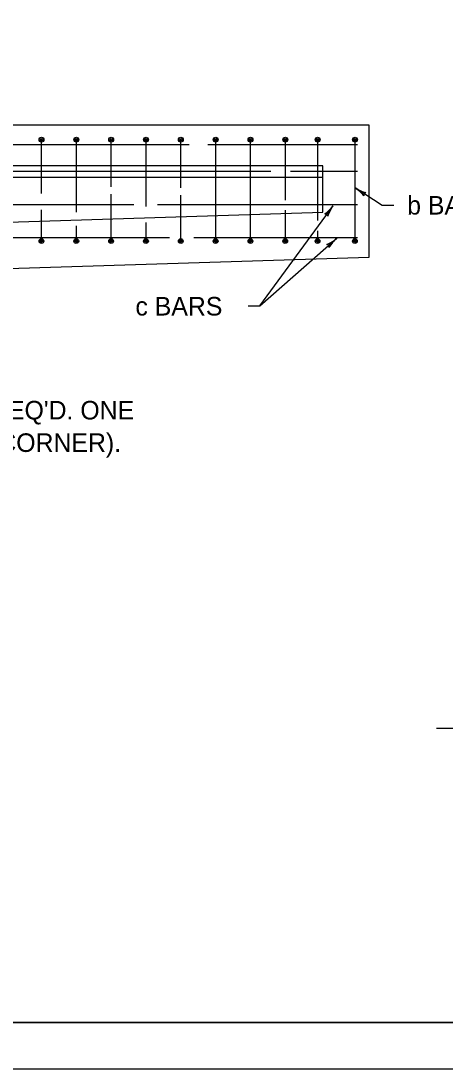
# Model space of a CAD drawing. Extents: x 997.6 to 1036.9, y 998.9 to 1022.6.
# Drawn here: x 1015.01 to 1019.58, y 1000 to 1011.29 of the extents above; entities that cross this region are included whole.
import ezdxf

# ---------------------------------------------------------------- set-up
doc = ezdxf.new("R2010")
doc.units = 0
for name, color, linetype in [('Level 1', 7, 'Continuous'), ('Level 10', 7, 'Continuous'), ('Level 11', 7, 'Continuous'), ('Level 14', 7, 'Continuous')]:
    doc.layers.add(name, color=color, linetype=linetype)

msp = doc.modelspace()

# ---------------------------------------------------------------- linework, layer by layer
at = {"layer": 'Level 1'}
for p, q in [((1018.76, 1010.17), (1010.26, 1010.17)), ((1018.76, 1008.748), (1018.76, 1010.17)), ((1016.82, 1009.961), (1013.069, 1009.961)), ((1015.233, 1009.435), (1015.233, 1010.023)), ((1015.608, 1009.234), (1015.608, 1010.023)), ((1015.983, 1009.505), (1015.983, 1010.023)), ((1016.358, 1009.295), (1016.358, 1010.023)), ((1016.733, 1009.496), (1016.733, 1010.023)), ((1018.635, 1009.961), (1017.021, 1009.961)), ((1017.108, 1008.898), (1017.108, 1010.023)), ((1017.483, 1008.898), (1017.483, 1010.023)), ((1017.858, 1009.363), (1017.858, 1010.023)), ((1018.206, 1009.143), (1018.206, 1010.023)), ((1018.608, 1008.898), (1018.608, 1010.023)), ((1018.26, 1009.732), (1010.76, 1009.732)), ((1018.26, 1009.232), (1018.26, 1009.732)), ((1018.26, 1009.607), (1012.642, 1009.607)), ((1017.702, 1009.672), (1014.042, 1009.672)), ((1018.635, 1009.672), (1017.911, 1009.672)), ((1018.901, 1009.306), (1018.608, 1009.495)), ((1015.983, 1008.898), (1015.983, 1009.426)), ((1016.733, 1008.898), (1016.733, 1009.417)), ((1016.226, 1009.311), (1013.549, 1009.311)), ((1015.233, 1008.898), (1015.233, 1009.26)), ((1018.635, 1009.311), (1016.479, 1009.311)), ((1017.582, 1008.225), (1018.371, 1009.303)), ((1017.858, 1008.898), (1017.858, 1009.256)), ((1019.026, 1009.306), (1018.901, 1009.306)), ((1012.76, 1009.061), (1018.26, 1009.232)), ((1015.608, 1008.898), (1015.608, 1009.086)), ((1016.358, 1008.898), (1016.358, 1009.121)), ((1018.206, 1008.898), (1018.206, 1009.031)), ((1016.61, 1008.958), (1013.998, 1008.958)), ((1018.635, 1008.958), (1016.872, 1008.958)), ((1017.582, 1008.225), (1018.41, 1008.952)), ((1012.76, 1008.56), (1018.76, 1008.748)), ((1017.457, 1008.225), (1017.582, 1008.225)), ((1020.585, 1003.67), (1019.486, 1003.67))]:
    msp.add_line(p, q, dxfattribs=at)
for centre, radius in [((1015.232, 1010.015), 0.026), ((1015.607, 1010.015), 0.026), ((1015.982, 1010.015), 0.026), ((1016.357, 1010.015), 0.026), ((1016.732, 1010.015), 0.026), ((1017.107, 1010.015), 0.026), ((1017.482, 1010.015), 0.026), ((1017.857, 1010.015), 0.026), ((1018.205, 1010.015), 0.026), ((1018.607, 1010.015), 0.026), ((1015.232, 1010.015), 0.013), ((1015.607, 1010.015), 0.013), ((1015.982, 1010.015), 0.013), ((1016.357, 1010.015), 0.013), ((1016.732, 1010.015), 0.013), ((1017.107, 1010.015), 0.013), ((1017.482, 1010.015), 0.013), ((1017.857, 1010.015), 0.013), ((1018.205, 1010.015), 0.013), ((1018.607, 1010.015), 0.013), ((1015.231, 1008.922), 0.026), ((1015.231, 1008.922), 0.013), ((1015.606, 1008.922), 0.026), ((1015.606, 1008.922), 0.013), ((1015.981, 1008.922), 0.026), ((1015.981, 1008.922), 0.013), ((1016.356, 1008.922), 0.026), ((1016.356, 1008.922), 0.013), ((1016.731, 1008.922), 0.026), ((1016.731, 1008.922), 0.013), ((1017.106, 1008.922), 0.026), ((1017.106, 1008.922), 0.013), ((1017.481, 1008.922), 0.026), ((1017.481, 1008.922), 0.013), ((1017.856, 1008.922), 0.026), ((1017.856, 1008.922), 0.013), ((1018.204, 1008.922), 0.026), ((1018.204, 1008.922), 0.013), ((1018.606, 1008.922), 0.026), ((1018.606, 1008.922), 0.013)]:
    msp.add_circle(centre, radius, dxfattribs=at)
for centre, radius, start, end in [((1018.82, 1009.824), 0.391, 237.0846, 255.7534), ((1018.395, 1009.167), 0.391, 38.4318, 57.0785), ((1018.82, 1009.824), 0.391, 237.0724, 237.0846), ((1018.732, 1009.415), 0.0313, 105.8592, 187.9759), ((1018.056, 1009.534), 0.391, 305.1419, 323.7887), ((1018.687, 1009.072), 0.391, 143.7948, 162.4635), ((1018.687, 1009.072), 0.391, 143.7825, 143.7948), ((1018.283, 1009.183), 0.0313, 12.5694, 94.6861), ((1018.152, 1009.246), 0.391, 292.6459, 311.2926), ((1018.668, 1008.659), 0.391, 131.2988, 149.9675), ((1018.668, 1008.659), 0.391, 131.2865, 131.2988), ((1018.299, 1008.854), 0.0313, 0.0734, 82.1901)]:
    msp.add_arc(centre, radius, start, end, dxfattribs=at)
at = {"layer": 'Level 10'}
msp.add_line((1035.5, 1000.5), (1007, 1000.5), dxfattribs=at)
at = {"layer": 'Level 11'}
msp.add_lwpolyline([(1007, 1000.5), (1035.5, 1000.5), (1035.5, 1021.5), (1007, 1021.5)], close=True, dxfattribs=at)
at = {"layer": 'Level 14'}
msp.add_line((1036, 1000), (1000, 1000), dxfattribs=at)

# ---------------------------------------------------------------- texts
at = {"layer": 'Level 1'}
for s, p in [('b BARS', (1019.169, 1009.208)), ('c BARS', (1016.243, 1008.12)), ("k BAR (4 REQ'D. ONE", (1013.533, 1007)), ('AT EACH CORNER).', (1013.533, 1006.65))]:
    msp.add_text(s, height=0.2, dxfattribs=at).set_placement(p)

doc.saveas('drawing.dxf')
